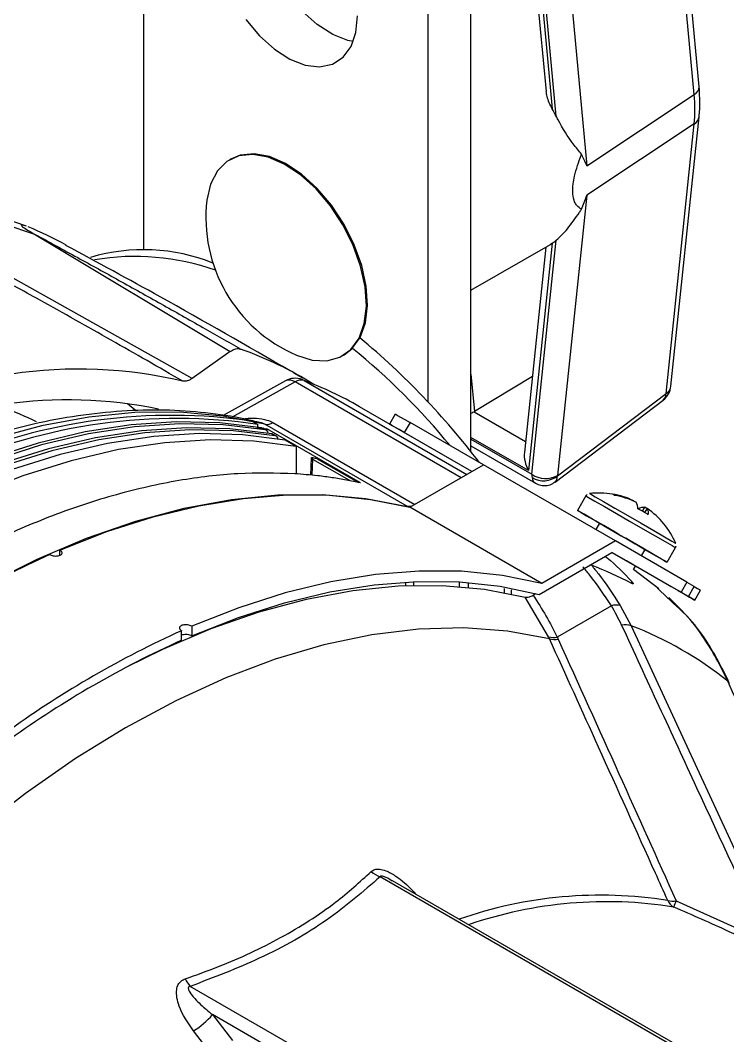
# Model space of a CAD drawing. Extents: x 17.3 to 113.1, y 4.8 to 84.5.
# Drawn here: x 27.448 to 29.648, y 67.448 to 70.607 of the extents above; entities that cross this region are included whole.
import ezdxf

# ---------------------------------------------------------------- set-up
doc = ezdxf.new("R2010")
doc.units = 0
doc.header["$MEASUREMENT"] = 0
doc.layers.add('OBJECT', color=7, linetype='CONTINUOUS')

msp = doc.modelspace()

# ---------------------------------------------------------------- linework, layer by layer
at = {"layer": 'OBJECT'}
for p, q in [((28.8497, 69.2652), (28.8497, 75.0052)), ((28.7167, 69.4191), (28.7167, 74.9285)), ((27.8328, 69.8933), (27.8328, 74.3204)), ((29.5595, 70.4001), (29.4718, 71.3397)), ((29.5442, 70.3766), (29.4565, 71.3161)), ((29.0288, 71.1246), (29.1028, 70.3318)), ((29.1151, 70.3084), (29.0389, 71.1243)), ((29.1191, 71.1312), (29.2102, 70.1546)), ((29.0155, 71.1137), (29.0835, 70.3852)), ((29.2102, 70.1546), (29.5442, 70.3766)), ((29.4718, 69.4688), (29.5595, 70.3071)), ((29.5442, 70.2844), (29.2102, 70.0624)), ((29.4565, 69.4461), (29.5442, 70.2844)), ((28.1032, 70.1754), (28.0997, 70.1733)), ((29.2102, 70.0624), (29.1191, 69.1911)), ((27.4673, 69.9664), (27.3978, 69.9898)), ((27.4004, 69.9726), (27.493, 69.9417)), ((27.493, 69.9417), (28.1015, 69.5766)), ((29.0389, 69.1944), (29.1151, 69.9224)), ((28.8497, 69.7668), (29.0974, 69.9099)), ((29.0828, 69.9014), (29.0159, 69.2622)), ((29.1028, 69.9132), (29.0288, 69.2058)), ((29.0974, 69.91), (29.1028, 69.9132)), ((27.9829, 69.4925), (27.4264, 69.805)), ((28.1015, 69.5766), (27.9829, 69.4925)), ((28.4517, 69.5636), (28.4552, 69.5657)), ((28.327, 69.4935), (28.2995, 69.5093)), ((28.2731, 69.4851), (28.0788, 69.3769)), ((28.3029, 69.4818), (28.1072, 69.3724)), ((28.8193, 69.1837), (28.3029, 69.4818)), ((28.3309, 69.4863), (28.3249, 69.4891)), ((28.3309, 69.4863), (28.8372, 69.194)), ((28.8497, 69.5056), (28.8605, 69.3896)), ((29.0407, 69.4989), (28.8605, 69.3896)), ((29.1191, 69.1899), (29.4565, 69.4461)), ((27.8057, 69.3937), (27.7813, 69.414)), ((29.1112, 69.1704), (29.4474, 69.4255)), ((28.8527, 69.2029), (28.5032, 69.4047)), ((28.6145, 69.382), (28.5965, 69.3508)), ((28.8598, 69.3891), (29.0196, 69.2969)), ((28.1704, 69.3591), (28.1874, 69.3494)), ((28.1874, 69.3407), (28.1874, 69.3494)), ((28.6525, 69.0939), (28.2087, 69.3501)), ((28.2342, 69.3554), (28.6755, 69.1006)), ((28.6603, 69.3556), (28.6423, 69.3244)), ((28.8887, 69.2237), (28.6603, 69.3556)), ((28.1851, 69.3398), (28.2147, 69.3356)), ((28.2095, 69.3327), (28.1989, 69.3388)), ((28.2129, 69.3315), (28.2024, 69.3376)), ((28.5059, 69.1676), (28.2147, 69.3356)), ((28.2147, 69.3356), (28.2147, 69.3293)), ((28.2412, 69.3144), (28.2307, 69.3205)), ((28.2447, 69.3132), (28.2341, 69.3192)), ((28.8527, 69.2029), (28.6423, 69.3244)), ((28.306, 69.2809), (28.2721, 69.3004)), ((29.0288, 69.2058), (28.8497, 69.3092)), ((28.8497, 69.3036), (29.0389, 69.1944)), ((28.306, 69.2809), (28.306, 69.196)), ((28.8497, 69.2825), (29.0505, 69.1666)), ((28.3529, 69.2455), (28.3505, 69.1918)), ((28.3574, 69.2418), (28.3551, 69.1914)), ((28.3574, 69.2418), (28.4702, 69.1769)), ((28.3714, 69.2426), (28.4996, 69.1689)), ((28.6601, 69.0918), (28.8887, 69.2237)), ((29.2988, 68.987), (28.8887, 69.2237)), ((29.2072, 69.1273), (29.181, 69.082)), ((29.3564, 69.1117), (29.356, 69.111)), ((28.6524, 69.0937), (28.6525, 69.0939)), ((28.6638, 69.0939), (28.6525, 69.0939)), ((29.0702, 68.855), (28.6601, 69.0918)), ((29.3828, 69.0796), (29.3909, 69.0917)), ((29.3979, 69.0877), (29.3893, 69.0758)), ((29.3975, 69.0871), (29.3909, 69.0917)), ((29.2494, 69.0425), (29.2377, 69.0222)), ((29.2988, 68.987), (29.0702, 68.855)), ((29.5213, 68.8585), (29.2988, 68.987)), ((27.5718, 68.9425), (27.5718, 68.9585)), ((29.062, 68.8208), (29.2883, 68.9515)), ((29.2883, 68.9515), (29.5033, 68.8273)), ((29.3798, 68.9402), (29.3914, 68.9605)), ((29.4599, 68.921), (29.486, 68.9663)), ((29.2247, 68.9113), (29.2195, 68.9118)), ((29.3553, 68.8979), (29.3617, 68.909)), ((29.4677, 68.8478), (29.3617, 68.909)), ((29.434, 68.8383), (29.3555, 68.8982)), ((28.6469, 68.8481), (28.6472, 68.8591)), ((28.6722, 68.8489), (28.6725, 68.8604)), ((28.8141, 68.8452), (28.8145, 68.8593)), ((28.8421, 68.8427), (28.8424, 68.8574)), ((29.3502, 68.8549), (29.35, 68.8605)), ((29.4677, 68.8478), (29.4677, 68.8478)), ((29.5213, 68.8585), (29.5033, 68.8273)), ((29.5258, 68.8143), (29.5438, 68.8455)), ((28.9539, 68.8244), (28.9539, 68.8386)), ((28.9748, 68.8352), (28.9748, 68.8206)), ((29.0912, 68.6888), (29.0185, 68.8126)), ((29.0515, 68.8226), (29.0435, 68.8179)), ((29.4612, 68.8097), (29.4297, 68.8403)), ((29.4999, 68.8293), (29.4995, 68.8295)), ((29.5456, 68.8028), (29.5636, 68.834)), ((29.2865, 68.785), (29.1181, 68.6878)), ((29.3141, 68.7864), (29.3479, 68.7232)), ((27.9819, 68.7218), (27.9819, 68.6922)), ((29.3479, 68.7232), (29.8163, 67.708)), ((27.9501, 68.6782), (27.9501, 68.7078)), ((29.0941, 68.6825), (29.0912, 68.6888)), ((29.6481, 68.5507), (29.6176, 68.6132)), ((31.6961, 66.1355), (28.5672, 67.9418)), ((31.7113, 66.1369), (28.6059, 67.9296)), ((29.4878, 67.8672), (29.7749, 67.7369)), ((31.106, 65.7948), (27.9771, 67.6011)), ((31.0855, 65.7583), (28.0459, 67.5131)), ((28.0459, 67.5131), (28.1083, 67.4327)), ((28.0496, 67.3823), (27.987, 67.4626))]:
    msp.add_line(p, q, dxfattribs=at)
at = {"layer": 'OBJECT', "flags": 128}
for points in [[(28.484, 70.5409), (28.4673, 70.5443), (28.4198, 70.5628), (28.3717, 70.5935), (28.3253, 70.6352), (28.2827, 70.6858), (28.246, 70.743), (28.2169, 70.8041), (28.1966, 70.8663), (28.1863, 70.9266), (28.1863, 70.9822), (28.1966, 71.0305), (28.1985, 71.0355)], [(28.1498, 70.6091), (28.1923, 70.5585), (28.2387, 70.5168), (28.2868, 70.486), (28.3344, 70.4676), (28.3791, 70.4623), (28.419, 70.4705), (28.4521, 70.4918), (28.4769, 70.5251), (28.4923, 70.5689), (28.4975, 70.6212)], [(28.4517, 69.9701), (28.4126, 70.0294), (28.368, 70.0821), (28.3196, 70.126), (28.2694, 70.1594), (28.2194, 70.1809), (28.1717, 70.1896), (28.1283, 70.1852), (28.091, 70.1678), (28.0612, 70.1381), (28.0401, 70.0974), (28.0288, 70.0476)], [(28.4552, 69.9721), (28.4162, 70.0314), (28.3715, 70.0841), (28.3231, 70.1281), (28.2729, 70.1615), (28.2229, 70.183), (28.1753, 70.1917), (28.1319, 70.1872), (28.1032, 70.1754)], [(28.3073, 69.5651), (28.3562, 69.55), (28.4019, 69.5479), (28.4425, 69.5589), (28.4763, 69.5825), (28.5018, 69.6179), (28.5181, 69.6635), (28.5245, 69.7175), (28.5207, 69.7777), (28.5068, 69.8416), (28.4835, 69.9067), (28.4517, 69.9701)], [(28.4552, 69.5657), (28.4798, 69.5846), (28.5054, 69.6199), (28.5217, 69.6656), (28.528, 69.7196), (28.5242, 69.7798), (28.5103, 69.8437), (28.487, 69.9087), (28.4552, 69.9721)], [(28.2087, 69.3501), (28.0793, 69.3754), (27.9446, 69.3876), (27.805, 69.3866), (27.6613, 69.3724), (27.5139, 69.3452), (27.3636, 69.305), (27.2779, 69.2767)], [(28.6145, 69.382), (28.6161, 69.3811), (28.6217, 69.3778), (28.6312, 69.3723), (28.6442, 69.3648), (28.6603, 69.3556)], [(28.1989, 69.3388), (28.0684, 69.3545), (27.933, 69.3576), (27.7935, 69.3482), (27.6503, 69.3261), (27.504, 69.2917), (27.3553, 69.2449), (27.2047, 69.186), (27.0529, 69.1152), (26.9004, 69.0328), (26.748, 68.9392), (26.5962, 68.8347), (26.4456, 68.7197), (26.2969, 68.5948), (26.1506, 68.4604), (26.0074, 68.3171), (25.8679, 68.1654), (25.7325, 68.006), (25.602, 67.8396)], [(28.2095, 69.3327), (28.0789, 69.3484), (27.9436, 69.3515), (27.804, 69.3421), (27.6608, 69.3201), (27.5146, 69.2856), (27.3658, 69.2388), (27.2153, 69.1799), (27.0634, 69.1091), (26.911, 69.0268), (26.7585, 68.9331), (26.6067, 68.8286), (26.4561, 68.7136), (26.3074, 68.5887), (26.1611, 68.4543), (26.0179, 68.311), (25.8784, 68.1593), (25.7431, 68), (25.6125, 67.8335)], [(28.6423, 69.3244), (28.6262, 69.3336), (28.6132, 69.3412), (28.6037, 69.3466), (28.5981, 69.3499), (28.5966, 69.3508), (28.5992, 69.3492), (28.6055, 69.3456)], [(28.2307, 69.3205), (28.1001, 69.3362), (27.9648, 69.3393), (27.8252, 69.3298), (27.682, 69.3078), (27.5358, 69.2733), (27.3871, 69.2266), (27.2365, 69.1677), (27.0846, 69.0969), (26.9322, 69.0145), (26.7797, 68.9209), (26.6279, 68.8164), (26.4773, 68.7014), (26.3286, 68.5765), (26.1824, 68.4421), (26.0392, 68.2987), (25.8996, 68.1471), (25.7643, 67.9877), (25.6337, 67.8213)], [(28.2412, 69.3144), (28.1106, 69.3301), (27.9753, 69.3332), (27.8358, 69.3237), (27.6926, 69.3017), (27.5463, 69.2673), (27.3976, 69.2205), (27.247, 69.1616), (27.0952, 69.0908), (26.9427, 69.0084), (26.7903, 68.9148), (26.6385, 68.8103), (26.4879, 68.6953), (26.3392, 68.5704), (26.1929, 68.436), (26.0497, 68.2927), (25.9101, 68.141), (25.7748, 67.9816), (25.6443, 67.8152)], [(28.2721, 69.3004), (28.1408, 69.3172), (28.0046, 69.3211), (27.8641, 69.3123), (27.7199, 69.2907), (27.5725, 69.2564), (27.4226, 69.2096), (27.2708, 69.1504), (27.1177, 69.0792), (26.9639, 68.9962), (26.8102, 68.9017), (26.6571, 68.7962), (26.5053, 68.68), (26.3554, 68.5538), (26.208, 68.4179), (26.0638, 68.273), (25.9233, 68.1196), (25.7871, 67.9584), (25.6558, 67.7901)], [(28.1989, 69.3388), (28.201, 69.3382), (28.2024, 69.3376)], [(28.2307, 69.3205), (28.2328, 69.3199), (28.2341, 69.3192)], [(28.306, 69.2809), (28.1747, 69.2976), (28.0386, 69.3015), (27.8981, 69.2927), (27.7538, 69.2711), (27.6064, 69.2368), (27.4565, 69.19), (27.3047, 69.1308), (27.1516, 69.0596), (26.9979, 68.9766), (26.8442, 68.8821), (26.6911, 68.7766), (26.5393, 68.6605), (26.3893, 68.5342), (26.242, 68.3983), (26.0977, 68.2534), (25.9572, 68.1), (25.821, 67.9388), (25.6897, 67.7705)], [(25.8821, 67.4946), (26.0114, 67.6693), (26.1462, 67.837), (26.2857, 67.9971), (26.4295, 68.149), (26.5769, 68.2919), (26.7272, 68.4252), (26.8798, 68.5484), (27.0341, 68.661), (27.1894, 68.7624), (27.3451, 68.8523), (27.5004, 68.9302), (27.6547, 68.9958), (27.8073, 69.0488), (27.9577, 69.089), (28.105, 69.1162), (28.2488, 69.1304), (28.3884, 69.1314), (28.5231, 69.1192), (28.6525, 69.0939)], [(27.5718, 68.9585), (27.7177, 69.016), (27.8618, 69.0621), (28.0037, 69.0966), (28.1428, 69.1193), (28.2785, 69.1302), (28.4102, 69.1292), (28.5376, 69.1164), (28.6601, 69.0918)], [(29.2072, 69.1273), (29.2073, 69.1272), (29.2156, 69.1224), (29.2355, 69.1109), (29.2653, 69.0937), (29.3023, 69.0724), (29.3432, 69.0487), (29.3844, 69.0249), (29.4223, 69.0031), (29.4535, 68.9851), (29.4751, 68.9726), (29.4853, 68.9667), (29.486, 68.9663)], [(29.2185, 69.1347), (29.2212, 69.1331), (29.2359, 69.1247), (29.262, 69.1096), (29.297, 69.0894), (29.3374, 69.0661), (29.3793, 69.0419), (29.4186, 69.0192), (29.4515, 69.0002), (29.4746, 68.9868), (29.4859, 68.9803), (29.4868, 68.9798)], [(29.3099, 69.0075), (29.303, 69.0115), (29.263, 69.0346), (29.2281, 69.0547), (29.2014, 69.0702), (29.1853, 69.0795), (29.1812, 69.0818), (29.1894, 69.0771), (29.2093, 69.0656), (29.2391, 69.0484), (29.2761, 69.027), (29.317, 69.0034), (29.3583, 68.9796), (29.3962, 68.9577), (29.4273, 68.9398), (29.4489, 68.9273), (29.4592, 68.9213), (29.4571, 68.9226), (29.4571, 68.9226)], [(29.2494, 69.0425), (29.2508, 69.0416), (29.2615, 69.0355), (29.2812, 69.0241), (29.3068, 69.0093), (29.3345, 68.9933), (29.3601, 68.9785), (29.3796, 68.9673), (29.3901, 68.9612), (29.3914, 68.9605)], [(29.4571, 68.9226), (29.4428, 68.9308), (29.4177, 68.9453), (29.384, 68.9648), (29.3445, 68.9875), (29.331, 68.9953)], [(29.3617, 68.909), (29.3705, 68.9039), (29.3697, 68.9044), (29.3568, 68.9118), (29.3339, 68.9251), (29.3044, 68.9421), (29.2882, 68.9515)], [(29.0702, 68.855), (28.9477, 68.8796), (28.8204, 68.8925), (28.6886, 68.8934), (28.5529, 68.8825), (28.4138, 68.8598), (28.2719, 68.8253), (28.1278, 68.7793), (27.9819, 68.7218)], [(27.7802, 68.5954), (27.8912, 68.65), (28.0421, 68.7143), (28.1914, 68.7663), (28.3384, 68.8058), (28.4826, 68.8327), (28.6233, 68.8469), (28.7599, 68.8483), (28.8918, 68.8368), (29.0185, 68.8126)], [(27.9819, 68.6922), (28.1268, 68.749), (28.27, 68.7944), (28.4108, 68.8283), (28.5489, 68.8504), (28.6835, 68.8608), (28.8143, 68.8593), (28.9406, 68.846), (29.062, 68.8208)], [(29.4677, 68.8478), (29.4646, 68.8496), (29.4644, 68.8497), (29.4671, 68.8482), (29.4724, 68.8451), (29.4793, 68.8411), (29.4869, 68.8367), (29.494, 68.8326), (29.4995, 68.8295)], [(29.5438, 68.8455), (29.5368, 68.8495), (29.5292, 68.8539), (29.5221, 68.858), (29.5213, 68.8585)], [(29.5438, 68.8455), (29.5543, 68.8394), (29.561, 68.8356), (29.5636, 68.834), (29.5636, 68.834)], [(29.5258, 68.8143), (29.5188, 68.8183), (29.5112, 68.8227), (29.5041, 68.8268), (29.4986, 68.83), (29.4955, 68.8318), (29.4953, 68.8319), (29.498, 68.8303), (29.5033, 68.8273)], [(29.4999, 68.8293), (29.5159, 68.82), (29.5289, 68.8125), (29.5384, 68.807), (29.5441, 68.8037), (29.5456, 68.8029), (29.543, 68.8044), (29.5363, 68.8083), (29.5258, 68.8143)], [(29.0941, 68.6825), (28.9636, 68.7063), (28.8276, 68.7164), (28.6867, 68.7126), (28.5414, 68.6951), (28.3926, 68.6639), (28.241, 68.6191), (28.0871, 68.561), (27.9318, 68.4898), (27.7757, 68.4059), (27.6196, 68.3097), (27.4643, 68.2015), (27.3104, 68.082), (27.1588, 67.9516), (27.01, 67.811), (26.8648, 67.6609), (26.7238, 67.5019), (26.5878, 67.3348), (26.4574, 67.1604)]]:
    msp.add_lwpolyline(points, dxfattribs=at)
at = {"layer": 'OBJECT'}
for centre, radius, start, end in [((29.5335, 70.4003), 0.026, 294.2226, 359.614), ((28.5369, 70.0192), 0.6464, 26.5711, 28.915), ((29.5281, 70.3116), 0.0317, 300.4889, 351.8292), ((28.4908, 69.9927), 0.4653, 173.2215, 246.7731), ((27.0304, 68.8798), 1.171, 61.3895, 67.8024), ((29.0332, 70.0192), 0.1268, 303.2754, 310.2183), ((27.8313, 69.3115), 0.5817, 68.186, 106.442), ((27.8048, 69.1187), 0.7535, 70.5981, 99.5996), ((26.9713, 67.7765), 2.3968, 37.3537, 50.231), ((27.7397, 68.4756), 1.1763, 58.1046, 70.4666), ((27.1221, 67.92), 2.1505, 39.3495, 50.7911), ((27.6294, 68.098), 1.4237, 76.8448, 98.4356), ((28.3029, 69.4311), 0.062, 69.267, 119.1597), ((28.2847, 69.4572), 0.0306, 53.4881, 112.8728), ((28.3217, 69.4543), 0.0333, 74.0154, 124.2943), ((27.9138, 68.3831), 1.1794, 60.0189, 69.2913), ((29.4096, 69.4753), 0.0625, 307.2002, 354.0272), ((29.4311, 69.445), 0.0254, 309.8639, 2.2971), ((29.4404, 69.4733), 0.0317, 300.4904, 351.793), ((27.5975, 68.0466), 1.3793, 78.2681, 98.366), ((27.0515, 68.4597), 1.003, 63.5148, 69.999), ((27.9177, 67.6568), 1.721, 81.5565, 113.7095), ((27.9345, 67.64), 1.728, 81.5849, 114.2163), ((28.2149, 69.3847), 0.0351, 259.8176, 303.4206), ((28.207, 69.3212), 0.0118, 6.2051, 77.8002), ((28.2387, 69.3029), 0.0118, 6.2051, 77.8002), ((29.0817, 69.2574), 0.0762, 235.86, 299.4151), ((29.0757, 69.2419), 0.0677, 237.9145, 309.8875), ((29.2467, 68.8738), 0.2624, 80.5142, 96.1668), ((29.2484, 68.8853), 0.2508, 64.5169, 80.4965), ((29.287, 69.1202), 0.0128, 42.7925, 77.2465), ((29.2531, 68.8761), 0.2564, 64.5402, 80.2857), ((29.3333, 69.0884), 0.0357, 357.7094, 32.5645), ((29.2323, 68.8129), 0.3063, 56.5086, 63.4898), ((29.3893, 69.056), 0.0358, 87.4645, 122.2963), ((29.3739, 69.0736), 0.0279, 349.1259, 30.3636), ((29.2558, 68.881), 0.2508, 39.5018, 55.4818), ((29.2467, 68.8738), 0.2624, 23.8332, 39.4846), ((28.8447, 66.068), 3.1586, 114.3975, 125.5971), ((28.8102, 67.822), 1.1655, 62.4197, 69.1688), ((29.3027, 68.737), 0.0507, 76.9721, 108.6342), ((29.3295, 68.6714), 0.055, 70.4716, 101.591), ((28.9446, 67.6741), 1.124, 51.2502, 68.974), ((29.2548, 65.8313), 3.1586, 114.3975, 125.5971), ((29.1066, 68.7453), 0.0586, 254.7597, 281.3144), ((29.2377, 65.8312), 3.1246, 114.3364, 125.6582), ((29.1104, 68.7393), 0.0591, 253.9561, 280.4929), ((29.6025, 68.5954), 0.0233, 27.8973, 49.7434), ((28.5942, 68.0167), 0.0796, 226.9461, 250.2256), ((29.2528, 66.5516), 1.3331, 80.9782, 109.2612), ((29.2722, 66.539), 1.3255, 80.9583, 108.9089), ((29.5056, 67.89), 0.0489, 206.4599, 239.1153), ((29.4771, 67.927), 0.0608, 255.4103, 280.1269), ((29.7638, 67.7509), 0.2995, 157.1476, 161.0741), ((28.0414, 67.6644), 0.0902, 206.4625, 224.5219), ((27.8649, 67.6646), 0.236, 301.1472, 320.064)]:
    msp.add_arc(centre, radius, start, end, dxfattribs=at)
for centre, major_axis, ratio, start_param, end_param in [((29.1892, 70.5318), (-0.2542, 0.4311), 0.582405, 3.807567, 4.033905), ((28.8286, 69.3663), (0.0521, 0.0334), 0.049063, 0.897939, 1.12299), ((28.8241, 69.414), (0.0548, 0.0042), 0.631769, 5.369896, 5.387349), ((29.0677, 69.2283), (-0.0335, 0.0656), 0.609076, 0.753595, 1.602518), ((29.0828, 69.2201), (0.0315, 0.054), 0.564605, 2.358615, 2.564739), ((29.0774, 69.2232), (-0.0325, 0.0537), 0.485137, 3.193113, 3.790017), ((29.124, 69.1943), (0.00396, 0.00637), 0.47059, 2.371321, 2.577444), ((29.0774, 69.2232), (0.0254, 0.0574), 0.506157, 2.507893, 3.086563)]:
    msp.add_ellipse(centre, major_axis=major_axis, ratio=ratio, start_param=start_param, end_param=end_param, dxfattribs=at)
for points, knots in [([(29.5595, 70.3071), (29.5601, 70.3146), (29.5628, 70.3445), (29.5609, 70.3763), (29.5595, 70.4001)], [0, 0, 0, 0, 0.251372, 1, 1, 1, 1]), ([(29.1028, 70.3318), (29.0962, 70.3444), (29.0869, 70.362), (29.0847, 70.3801), (29.084, 70.3853)], [0, 0, 0, 0, 0.711482, 1, 1, 1, 1]), ([(29.194, 70.1902), (29.1852, 70.2006), (29.1603, 70.2304), (29.133, 70.2737), (29.1169, 70.3048), (29.1151, 70.3084)], [0, 0, 0, 0, 0.324577, 0.922742, 1, 1, 1, 1]), ([(29.194, 70.0191), (29.1885, 70.0225), (29.18, 70.0276), (29.1707, 70.0437), (29.1656, 70.0647), (29.1666, 70.094), (29.1741, 70.1355), (29.1848, 70.1673), (29.1936, 70.1891), (29.194, 70.1902)], [0, 0, 0, 0, 0.190457, 0.293194, 0.446602, 0.600717, 0.707922, 0.98553, 1, 1, 1, 1]), ([(29.2102, 70.1546), (29.2102, 70.1548), (29.2053, 70.1664), (29.1996, 70.1784), (29.194, 70.1902)], [0, 0, 0, 0, 0.017275, 1, 1, 1, 1]), ([(29.194, 70.0191), (29.1996, 70.0331), (29.2053, 70.0473), (29.2102, 70.0621), (29.2102, 70.0624)], [0, 0, 0, 0, 0.98272, 1, 1, 1, 1]), ([(29.1151, 69.9224), (29.1268, 69.9334), (29.1506, 69.9559), (29.1762, 69.994), (29.1919, 70.0162), (29.194, 70.0191)], [0, 0, 0, 0, 0.454626, 0.927986, 1, 1, 1, 1]), ([(27.4628, 69.9676), (27.4604, 69.9685), (27.4521, 69.9715), (27.4492, 69.9702), (27.4561, 69.9636), (27.4729, 69.9529), (27.4874, 69.9448), (27.493, 69.9417)], [0, 0, 0, 0, 0.099604, 0.349779, 0.610366, 0.848721, 1, 1, 1, 1]), ([(27.493, 69.9417), (27.5376, 69.9174), (27.6254, 69.8696), (27.7565, 69.7973), (27.8863, 69.7248), (28.0124, 69.6536), (28.0939, 69.6067), (28.133, 69.5842)], [0, 0, 0, 0, 0.206023, 0.404822, 0.608638, 0.812834, 1, 1, 1, 1]), ([(28.2875, 69.5161), (28.1531, 69.5937), (27.9224, 69.727), (27.6881, 69.8537), (27.5903, 69.9066)], [0, 0, 0, 0, 0.582721, 1, 1, 1, 1]), ([(27.9534, 69.4843), (27.8794, 69.5268), (27.7315, 69.6117), (27.557, 69.7101), (27.4563, 69.7655), (27.4303, 69.7799)], [0, 0, 0, 0, 0.425946, 0.851868, 1, 1, 1, 1]), ([(28.1015, 69.5766), (28.1063, 69.5795), (28.1158, 69.5852), (28.1265, 69.5861), (28.1316, 69.5846), (28.133, 69.5842)], [0, 0, 0, 0, 0.425021, 0.850044, 1, 1, 1, 1]), ([(27.9829, 69.4925), (27.9802, 69.4908), (27.9727, 69.486), (27.9623, 69.483), (27.9559, 69.484), (27.9534, 69.4843)], [0, 0, 0, 0, 0.263886, 0.723096, 1, 1, 1, 1]), ([(28.1953, 69.3547), (28.1797, 69.3586), (28.1241, 69.3722), (28.025, 69.3873), (27.8967, 69.3958), (27.7643, 69.3927), (27.6284, 69.3779), (27.4926, 69.3532), (27.4012, 69.3277), (27.357, 69.3154)], [0, 0, 0, 0, 0.061321, 0.218505, 0.375996, 0.533956, 0.692368, 0.851177, 1, 1, 1, 1]), ([(28.1428, 69.3667), (28.1449, 69.3672), (28.1575, 69.3701), (28.1831, 69.3691), (28.2133, 69.3653), (28.2282, 69.3583), (28.2342, 69.3554)], [0, 0, 0, 0, 0.070253, 0.414931, 0.762423, 1, 1, 1, 1]), ([(28.2087, 69.3501), (28.2066, 69.3512), (28.2026, 69.3532), (28.1976, 69.3544), (28.1953, 69.355)], [0, 0, 0, 0, 0.534089, 1, 1, 1, 1]), ([(28.3573, 69.2457), (28.3559, 69.246), (28.3534, 69.2464), (28.3526, 69.2456), (28.3537, 69.2442), (28.3557, 69.2428), (28.3571, 69.2419), (28.3574, 69.2418)], [0, 0, 0, 0, 0.29148, 0.560989, 0.754894, 0.949735, 1, 1, 1, 1]), ([(28.3714, 69.2426), (28.3693, 69.2431), (28.3652, 69.244), (28.3604, 69.2451), (28.3578, 69.2456), (28.3573, 69.2457)], [0, 0, 0, 0, 0.44189, 0.883774, 1, 1, 1, 1]), ([(28.3018, 69.196), (28.2434, 69.1975), (28.1265, 69.2004), (27.9407, 69.1778), (27.748, 69.1347), (27.5508, 69.0694), (27.3528, 68.984), (27.1533, 68.8788), (26.952, 68.7528), (26.7526, 68.6083), (26.5584, 68.4481), (26.3689, 68.2722), (26.1826, 68.0804), (26.0634, 67.9397), (26.0038, 67.8694)], [0, 0, 0, 0, 0.082347, 0.164694, 0.249433, 0.334172, 0.416519, 0.498866, 0.583605, 0.668344, 0.750089, 0.831834, 0.915917, 1, 1, 1, 1]), ([(28.5059, 69.1676), (28.4914, 69.1706), (28.4625, 69.1768), (28.4183, 69.1841), (28.365, 69.1912), (28.3258, 69.1942), (28.3018, 69.196)], [0, 0, 0, 0, 0.218765, 0.43753, 0.656295, 1, 1, 1, 1]), ([(28.4702, 69.1769), (28.4712, 69.1763), (28.473, 69.1752), (28.4738, 69.1744), (28.4741, 69.1741)], [0, 0, 0, 0, 0.549208, 1, 1, 1, 1]), ([(29.0506, 69.1668), (29.0559, 69.1642), (29.0671, 69.1588), (29.0865, 69.1589), (29.102, 69.1635), (29.109, 69.1693), (29.111, 69.1709)], [0, 0, 0, 0, 0.268973, 0.577957, 0.878572, 1, 1, 1, 1]), ([(29.2111, 69.1315), (29.2104, 69.131), (29.2088, 69.1299), (29.2079, 69.1282), (29.2074, 69.1272)], [0, 0, 0, 0, 0.438598, 1, 1, 1, 1]), ([(29.4859, 68.9664), (29.4865, 68.9674), (29.4874, 68.9687), (29.4875, 68.9702), (29.4875, 68.9706)], [0, 0, 0, 0, 0.763735, 1, 1, 1, 1]), ([(27.5399, 68.9446), (27.5413, 68.9439), (27.5445, 68.9423), (27.5509, 68.9406), (27.5585, 68.9398), (27.5659, 68.9405), (27.5722, 68.9423), (27.5766, 68.9452), (27.5787, 68.9488), (27.5781, 68.9528), (27.5755, 68.9561), (27.5728, 68.9579), (27.5718, 68.9585)], [0, 0, 0, 0, 0.073488, 0.179791, 0.286364, 0.393529, 0.501387, 0.609763, 0.718227, 0.826267, 0.933534, 1, 1, 1, 1]), ([(29.2673, 68.9394), (29.2694, 68.9377), (29.2979, 68.9149), (29.3249, 68.8866), (29.35, 68.8605)], [0, 0, 0, 0, 0.073864, 1, 1, 1, 1]), ([(29.2865, 68.785), (29.2865, 68.785), (29.2652, 68.8179), (29.2365, 68.8604), (29.2048, 68.8983), (29.1976, 68.9069)], [0, 0, 0, 0, 0.000015, 0.773396, 1, 1, 1, 1]), ([(29.2247, 68.9113), (29.2319, 68.9026), (29.264, 68.8638), (29.2922, 68.8202), (29.3141, 68.7864)], [0, 0, 0, 0, 0.224508, 1, 1, 1, 1]), ([(29.35, 68.8605), (29.3507, 68.8596), (29.3523, 68.858), (29.3537, 68.8559), (29.3544, 68.8545), (29.3541, 68.8536), (29.3527, 68.8537), (29.3508, 68.8546), (29.3498, 68.855)], [0, 0, 0, 0, 0.139974, 0.280609, 0.412115, 0.549234, 0.769117, 1, 1, 1, 1]), ([(29.0185, 68.8126), (29.0227, 68.8122), (29.0305, 68.8115), (29.0394, 68.8159), (29.0435, 68.8179)], [0, 0, 0, 0, 0.540768, 1, 1, 1, 1]), ([(29.0435, 68.8179), (29.0704, 68.7753), (29.0974, 68.7327), (29.1181, 68.6878), (29.1181, 68.6878)], [0, 0, 0, 0, 0.999987, 1, 1, 1, 1]), ([(29.6228, 68.6062), (29.6115, 68.6266), (29.5847, 68.6751), (29.5325, 68.7449), (29.4871, 68.7894), (29.4648, 68.8114)], [0, 0, 0, 0, 0.269103, 0.640036, 1, 1, 1, 1]), ([(29.3184, 68.7253), (29.3082, 68.7452), (29.298, 68.7652), (29.2865, 68.785), (29.2865, 68.785)], [0, 0, 0, 0, 0.99997, 1, 1, 1, 1]), ([(29.6176, 68.6132), (29.5921, 68.6572), (29.5496, 68.7305), (29.4864, 68.7871), (29.4612, 68.8097)], [0, 0, 0, 0, 0.601074, 1, 1, 1, 1]), ([(27.9819, 68.7218), (27.9799, 68.7227), (27.976, 68.7246), (27.9686, 68.7262), (27.961, 68.7266), (27.9538, 68.7256), (27.9481, 68.7234), (27.9443, 68.7202), (27.943, 68.7164), (27.9444, 68.7124), (27.9473, 68.7095), (27.9495, 68.7082), (27.9501, 68.7078)], [0, 0, 0, 0, 0.106362, 0.212713, 0.319455, 0.426997, 0.535233, 0.643751, 0.752038, 0.859722, 0.966709, 1, 1, 1, 1]), ([(29.7749, 67.7369), (29.7008, 67.8974), (29.5485, 68.227), (29.3965, 68.5562), (29.3184, 68.7253)], [0, 0, 0, 0, 0.486655, 1, 1, 1, 1]), ([(27.9501, 68.6944), (27.9501, 68.6944), (27.9516, 68.6954), (27.9563, 68.6964), (27.9636, 68.697), (27.9714, 68.6961), (27.9776, 68.6944), (27.9807, 68.6928), (27.9819, 68.6922)], [0, 0, 0, 0, 0.00346, 0.220088, 0.436899, 0.652844, 0.867211, 1, 1, 1, 1]), ([(29.1181, 68.6878), (29.1181, 68.6878), (29.1192, 68.6856), (29.1202, 68.6834), (29.1211, 68.6812)], [0, 0, 0, 0, 0.000279, 1, 1, 1, 1]), ([(29.4618, 67.8682), (29.4491, 67.8965), (29.3774, 68.0557), (29.2549, 68.3272), (29.1449, 68.5702), (29.0941, 68.6825)], [0, 0, 0, 0, 0.1041979, 0.5858463, 1, 1, 1, 1]), ([(29.1211, 68.6812), (29.1841, 68.5418), (29.3066, 68.2706), (29.4286, 67.9991), (29.4878, 67.8672)], [0, 0, 0, 0, 0.514049, 1, 1, 1, 1]), ([(29.6535, 68.5439), (29.6517, 68.5479), (29.6419, 68.5699), (29.6315, 68.5895), (29.623, 68.6055)], [0, 0, 0, 0, 0.18235, 1, 1, 1, 1]), ([(30.0099, 67.7571), (29.9709, 67.8427), (29.8506, 68.1072), (29.7298, 68.3718), (29.6481, 68.5507)], [0, 0, 0, 0, 0.323955, 1, 1, 1, 1]), ([(27.9606, 67.6242), (27.9958, 67.6367), (28.1013, 67.6744), (28.2636, 67.7512), (28.4223, 67.8519), (28.504, 67.926), (28.5398, 67.9585)], [0, 0, 0, 0, 0.149978, 0.450605, 0.758659, 1, 1, 1, 1]), ([(28.5398, 67.9585), (28.5433, 67.961), (28.5502, 67.966), (28.5666, 67.9667), (28.5894, 67.9605), (28.6258, 67.9395), (28.6565, 67.9128), (28.6745, 67.892), (28.678, 67.888)], [0, 0, 0, 0, 0.099, 0.197937, 0.32287, 0.5267, 0.909915, 1, 1, 1, 1]), ([(28.5672, 67.9418), (28.5144, 67.8959), (28.4072, 67.8028), (28.2052, 67.688), (28.0502, 67.6289), (27.9771, 67.6011)], [0, 0, 0, 0, 0.339274, 0.688484, 1, 1, 1, 1]), ([(28.6052, 67.9286), (28.5991, 67.9328), (28.5915, 67.938), (28.5805, 67.9425), (28.5757, 67.944), (28.572, 67.9445), (28.5697, 67.9444), (28.5681, 67.9435), (28.5674, 67.9426), (28.5673, 67.942), (28.5672, 67.9418)], [0, 0, 0, 0, 0.509232, 0.632649, 0.769196, 0.823997, 0.879351, 0.928949, 0.981687, 1, 1, 1, 1]), ([(29.7652, 67.7184), (29.7279, 67.7361), (29.6338, 67.781), (29.5382, 67.8228), (29.4805, 67.848)], [0, 0, 0, 0, 0.396331, 1, 1, 1, 1]), ([(27.987, 67.4626), (27.9696, 67.4877), (27.947, 67.5205), (27.9346, 67.5655), (27.9334, 67.5886), (27.9388, 67.6071), (27.9483, 67.6188), (27.9571, 67.6226), (27.9606, 67.6242)], [0, 0, 0, 0, 0.463202, 0.60576, 0.74907, 0.84178, 0.935306, 1, 1, 1, 1]), ([(27.9771, 67.6011), (27.9762, 67.601), (27.9747, 67.6008), (27.9728, 67.5999), (27.9714, 67.5985), (27.9706, 67.5963), (27.971, 67.5909), (27.9812, 67.5721), (28.0075, 67.5454), (28.0334, 67.5235), (28.0459, 67.5131)], [0, 0, 0, 0, 0.018434, 0.032622, 0.046846, 0.064939, 0.096406, 0.193733, 0.61436, 1, 1, 1, 1])]:
    msp.add_open_spline(points, degree=3, knots=knots, dxfattribs=at)

doc.saveas('drawing.dxf')
